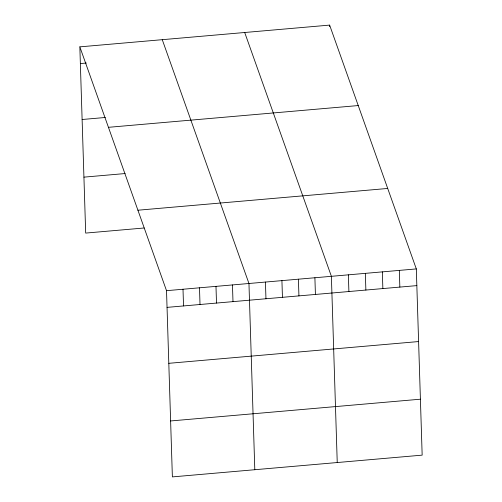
<?xml version="1.0" encoding="UTF-8"?>
<svg xmlns="http://www.w3.org/2000/svg" width="502" height="502" viewBox="0 0 502 502"><rect width="100%" height="100%" fill="white"/><g stroke="black" fill="none" stroke-linecap="round" stroke-linejoin="round"><path stroke-width="0.75" d="M79.837 46.862L329.626 25.1L416.315 268.915L422.163 455.138L172.374 476.9L166.52 290.677L79.837 46.862L85.685 233.085L144.137 227.99M80.358 63.559L86.357 63.039M82.121 119.501L105.351 117.481M108.438 127.32L358.233 105.558M83.928 177.143L125.142 173.548M137.912 210.219L387.707 188.457M166.52 290.677L416.315 268.915M167.047 307.375L416.836 285.613M168.804 363.316L418.593 341.555M170.611 420.958L420.406 399.197M244.7 32.498L331.383 276.313L337.237 462.537M162.265 39.683L248.954 283.498L254.803 469.721M399.328 270.396L399.849 287.094M382.342 271.877L382.863 288.568M365.356 273.358L365.876 290.049M348.369 274.832L348.896 291.53M329.626 25.1L329.676 26.619M314.898 277.75L315.419 294.448M298.408 279.187L298.935 295.885M281.923 280.624L282.45 297.322M265.439 282.061L265.96 298.759M232.464 284.935L232.991 301.627M215.979 286.372L216.506 303.064M199.495 287.803L200.016 304.501M183.004 289.24L183.531 305.938"/></g></svg>
